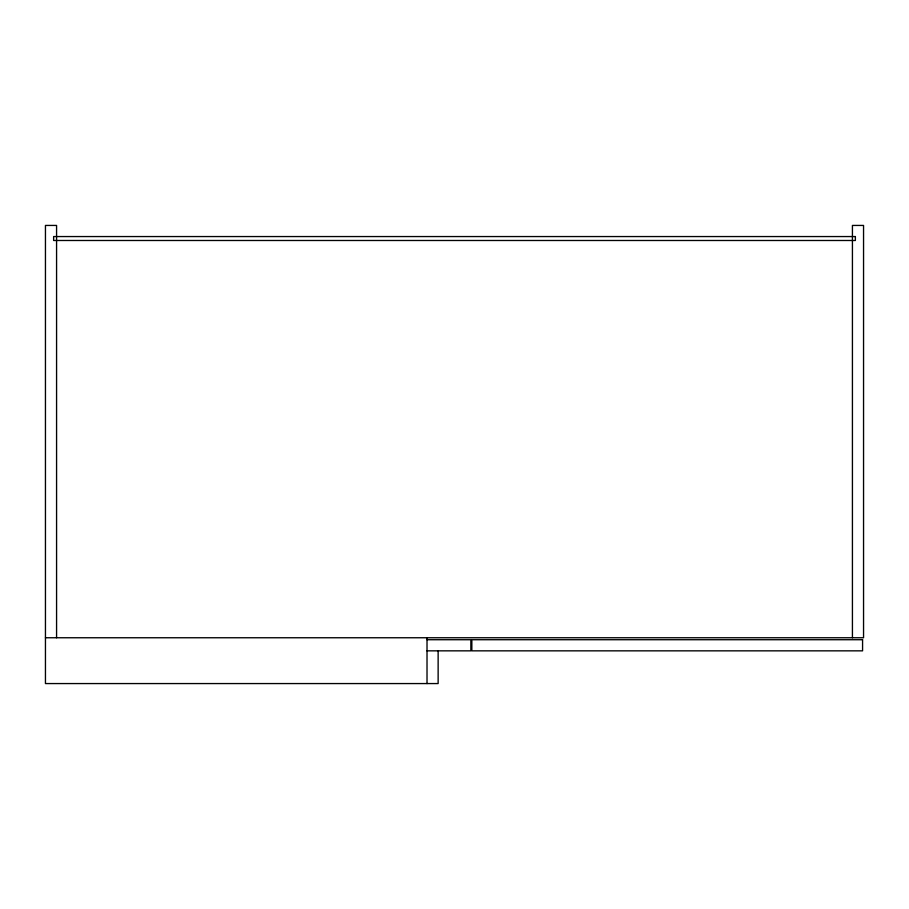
<?xml version="1.0" encoding="UTF-8"?>
<svg xmlns="http://www.w3.org/2000/svg" width="909" height="909" viewBox="0 0 909 909"><rect width="100%" height="100%" fill="white"/><g stroke="black" fill="none" stroke-linecap="round" stroke-linejoin="round"><path stroke-width="1.36" d="M45.45 637.754L863.55 637.754L863.55 225.432L852.426 225.432L852.426 637.754M427.014 639.72L470.862 639.72L470.862 650.844L427.014 650.844M438.138 650.844L438.138 683.568L45.45 683.568L45.45 225.432L56.574 225.432L56.574 637.754M427.014 637.754L427.014 683.568M855.369 236.556L53.631 236.556L53.631 240.487L855.369 240.487L855.369 236.556M862.573 639.72L471.839 639.72L471.839 650.844L862.573 650.844L862.573 639.72"/></g></svg>
